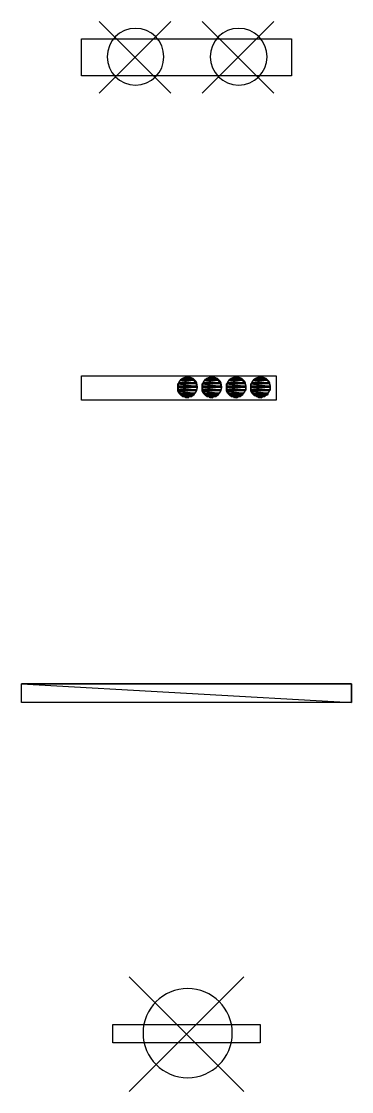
# Model space of a CAD drawing. Extents: x -3 to 1587, y 0 to 1122.
# Drawn here: x 348.3 to 393.9, y 231.2 to 379 of the extents above; entities that cross this region are included whole.
import ezdxf

# ---------------------------------------------------------------- set-up
doc = ezdxf.new("R2010")
doc.units = 0
doc.layers.add('Page_1', color=7, linetype='CONTINUOUS')

msp = doc.modelspace()

# ---------------------------------------------------------------- linework, layer by layer
at = {"layer": 'Page_1', "color": 7}
for points in [[(368.96, 369.1167), (359.04, 379.0367)], [(368.96, 379.0367), (359.04, 369.1167)], [(373.28, 369.1167), (383.2, 379.0367)], [(373.28, 379.0367), (383.2, 369.1167)], [(363.2, 231.1967), (379.04, 247.0367)], [(363.2, 247.0367), (379.04, 231.1967)]]:
    msp.add_lwpolyline(points, dxfattribs=at)
for points in [[(356.64, 376.6367), (385.6, 376.6367), (385.6, 371.5167), (356.64, 371.5167)], [(356.64, 330.0767), (383.52, 330.0767), (383.52, 326.7167), (356.64, 326.7167)], [(348.32, 287.5167), (393.92, 287.5167), (393.92, 284.9567), (348.32, 284.9567)], [(360.96, 240.4767), (381.28, 240.4767), (381.28, 237.9167), (360.96, 237.9167)]]:
    msp.add_lwpolyline(points, close=True, dxfattribs=at)
at = {"layer": 'Page_1', "color": 2}
for points in [[(370.88, 329.7567), (371.84, 329.5967), (370.56, 329.5967)], [(371.04, 329.7567), (371.52, 329.7567), (370.88, 329.7567)], [(371.52, 329.7567), (370.88, 329.7567), (371.84, 329.5967)], [(371.36, 329.7567), (371.04, 329.7567), (371.52, 329.7567)], [(374.24, 329.7567), (375.2, 329.5967), (373.92, 329.5967)], [(374.4, 329.7567), (374.88, 329.7567), (374.24, 329.7567)], [(374.88, 329.7567), (374.24, 329.7567), (375.2, 329.5967)], [(374.72, 329.7567), (374.4, 329.7567), (374.88, 329.7567)], [(377.6, 329.7567), (378.56, 329.5967), (377.28, 329.5967)], [(377.76, 329.7567), (378.4, 329.7567), (377.6, 329.7567)], [(378.4, 329.7567), (377.6, 329.7567), (378.56, 329.5967)], [(378.08, 329.7567), (377.76, 329.7567), (378.4, 329.7567)], [(380.96, 329.7567), (381.92, 329.5967), (380.8, 329.5967)], [(381.12, 329.7567), (381.76, 329.7567), (380.96, 329.7567)], [(381.76, 329.7567), (380.96, 329.7567), (381.92, 329.5967)], [(381.44, 329.7567), (381.12, 329.7567), (381.76, 329.7567)], [(370.08, 329.1167), (372.48, 328.9567), (369.92, 328.9567)], [(372.48, 328.9567), (369.92, 328.9567), (372.48, 328.6367)], [(369.92, 328.9567), (372.48, 328.6367), (369.92, 328.6367)], [(372.48, 328.6367), (369.92, 328.6367), (372.64, 328.4767)], [(369.92, 328.6367), (372.64, 328.4767), (369.92, 328.4767)], [(372.64, 328.4767), (369.92, 328.4767), (372.48, 328.1567)], [(369.92, 328.4767), (372.48, 328.1567), (369.92, 328.1567)], [(370.24, 329.4367), (372.32, 329.1167), (370.08, 329.1167)], [(372.32, 329.1167), (370.08, 329.1167), (372.48, 328.9567)], [(370.4, 329.5967), (372.16, 329.4367), (370.24, 329.4367)], [(372.16, 329.4367), (370.24, 329.4367), (372.32, 329.1167)], [(370.56, 329.5967), (372, 329.5967), (370.4, 329.5967)], [(372, 329.5967), (370.4, 329.5967), (372.16, 329.4367)], [(371.84, 329.5967), (370.56, 329.5967), (372, 329.5967)], [(373.44, 329.1167), (375.84, 328.9567), (373.28, 328.9567)], [(375.84, 328.9567), (373.28, 328.9567), (375.84, 328.6367)], [(373.28, 328.9567), (375.84, 328.6367), (373.28, 328.6367)], [(375.84, 328.6367), (373.28, 328.6367), (376, 328.4767)], [(373.28, 328.6367), (376, 328.4767), (373.28, 328.4767)], [(376, 328.4767), (373.28, 328.4767), (375.84, 328.1567)], [(373.28, 328.4767), (375.84, 328.1567), (373.28, 328.1567)], [(373.6, 329.4367), (375.68, 329.1167), (373.44, 329.1167)], [(375.68, 329.1167), (373.44, 329.1167), (375.84, 328.9567)], [(373.76, 329.5967), (375.52, 329.4367), (373.6, 329.4367)], [(375.52, 329.4367), (373.6, 329.4367), (375.68, 329.1167)], [(373.92, 329.5967), (375.36, 329.5967), (373.76, 329.5967)], [(375.36, 329.5967), (373.76, 329.5967), (375.52, 329.4367)], [(375.2, 329.5967), (373.92, 329.5967), (375.36, 329.5967)], [(376.8, 329.1167), (379.2, 328.9567), (376.64, 328.9567)], [(379.2, 328.9567), (376.64, 328.9567), (379.36, 328.6367)], [(376.64, 328.9567), (379.36, 328.6367), (376.64, 328.6367)], [(379.36, 328.6367), (376.64, 328.6367), (379.36, 328.4767)], [(376.64, 328.6367), (379.36, 328.4767), (376.64, 328.4767)], [(379.36, 328.4767), (376.64, 328.4767), (379.36, 328.1567)], [(376.64, 328.4767), (379.36, 328.1567), (376.64, 328.1567)], [(376.96, 329.4367), (379.04, 329.1167), (376.8, 329.1167)], [(379.04, 329.1167), (376.8, 329.1167), (379.2, 328.9567)], [(377.12, 329.5967), (378.88, 329.4367), (376.96, 329.4367)], [(378.88, 329.4367), (376.96, 329.4367), (379.04, 329.1167)], [(377.28, 329.5967), (378.72, 329.5967), (377.12, 329.5967)], [(378.72, 329.5967), (377.12, 329.5967), (378.88, 329.4367)], [(378.56, 329.5967), (377.28, 329.5967), (378.72, 329.5967)], [(380.16, 329.1167), (382.56, 328.9567), (380, 328.9567)], [(382.56, 328.9567), (380, 328.9567), (382.72, 328.6367)], [(380, 328.9567), (382.72, 328.6367), (380, 328.6367)], [(382.72, 328.6367), (380, 328.6367), (382.72, 328.4767)], [(380, 328.6367), (382.72, 328.4767), (380, 328.4767)], [(382.72, 328.4767), (380, 328.4767), (382.72, 328.1567)], [(380, 328.4767), (382.72, 328.1567), (380, 328.1567)], [(380.32, 329.4367), (382.4, 329.1167), (380.16, 329.1167)], [(382.4, 329.1167), (380.16, 329.1167), (382.56, 328.9567)], [(380.48, 329.5967), (382.4, 329.4367), (380.32, 329.4367)], [(382.4, 329.4367), (380.32, 329.4367), (382.4, 329.1167)], [(380.8, 329.5967), (382.08, 329.5967), (380.48, 329.5967)], [(382.08, 329.5967), (380.48, 329.5967), (382.4, 329.4367)], [(381.92, 329.5967), (380.8, 329.5967), (382.08, 329.5967)], [(372.48, 328.1567), (369.92, 328.1567), (372.48, 327.9967)], [(369.92, 328.1567), (372.48, 327.9967), (369.92, 327.9967)], [(372.48, 327.9967), (369.92, 327.9967), (372.32, 327.6767)], [(369.92, 327.9967), (372.32, 327.6767), (370.08, 327.6767)], [(372.32, 327.6767), (370.08, 327.6767), (372.16, 327.5167)], [(370.08, 327.6767), (372.16, 327.5167), (370.24, 327.5167)], [(372.16, 327.5167), (370.24, 327.5167), (372, 327.3567)], [(370.24, 327.5167), (372, 327.3567), (370.4, 327.3567)], [(372, 327.3567), (370.4, 327.3567), (371.84, 327.1967)], [(370.4, 327.3567), (371.84, 327.1967), (370.56, 327.1967)], [(371.84, 327.1967), (370.56, 327.1967), (371.52, 327.1967)], [(370.56, 327.1967), (371.52, 327.1967), (370.88, 327.1967)], [(371.52, 327.1967), (370.88, 327.1967), (371.36, 327.0367)], [(370.88, 327.1967), (371.36, 327.0367), (371.04, 327.0367)], [(375.84, 328.1567), (373.28, 328.1567), (375.84, 327.9967)], [(373.28, 328.1567), (375.84, 327.9967), (373.28, 327.9967)], [(375.84, 327.9967), (373.28, 327.9967), (375.68, 327.6767)], [(373.28, 327.9967), (375.68, 327.6767), (373.44, 327.6767)], [(375.68, 327.6767), (373.44, 327.6767), (375.52, 327.5167)], [(373.44, 327.6767), (375.52, 327.5167), (373.6, 327.5167)], [(375.52, 327.5167), (373.6, 327.5167), (375.36, 327.3567)], [(373.6, 327.5167), (375.36, 327.3567), (373.76, 327.3567)], [(375.36, 327.3567), (373.76, 327.3567), (375.2, 327.1967)], [(373.76, 327.3567), (375.2, 327.1967), (373.92, 327.1967)], [(375.2, 327.1967), (373.92, 327.1967), (374.88, 327.1967)], [(373.92, 327.1967), (374.88, 327.1967), (374.24, 327.1967)], [(374.88, 327.1967), (374.24, 327.1967), (374.72, 327.0367)], [(374.24, 327.1967), (374.72, 327.0367), (374.4, 327.0367)], [(379.36, 328.1567), (376.64, 328.1567), (379.2, 327.9967)], [(376.64, 328.1567), (379.2, 327.9967), (376.64, 327.9967)], [(379.2, 327.9967), (376.64, 327.9967), (379.04, 327.6767)], [(376.64, 327.9967), (379.04, 327.6767), (376.8, 327.6767)], [(379.04, 327.6767), (376.8, 327.6767), (378.88, 327.5167)], [(376.8, 327.6767), (378.88, 327.5167), (376.96, 327.5167)], [(378.88, 327.5167), (376.96, 327.5167), (378.72, 327.3567)], [(376.96, 327.5167), (378.72, 327.3567), (377.12, 327.3567)], [(378.72, 327.3567), (377.12, 327.3567), (378.56, 327.1967)], [(377.12, 327.3567), (378.56, 327.1967), (377.28, 327.1967)], [(378.56, 327.1967), (377.28, 327.1967), (378.4, 327.1967)], [(377.28, 327.1967), (378.4, 327.1967), (377.6, 327.1967)], [(378.4, 327.1967), (377.6, 327.1967), (378.08, 327.0367)], [(377.6, 327.1967), (378.08, 327.0367), (377.76, 327.0367)], [(382.72, 328.1567), (380, 328.1567), (382.56, 327.9967)], [(380, 328.1567), (382.56, 327.9967), (380, 327.9967)], [(382.56, 327.9967), (380, 327.9967), (382.4, 327.6767)], [(380, 327.9967), (382.4, 327.6767), (380.16, 327.6767)], [(382.4, 327.6767), (380.16, 327.6767), (382.4, 327.5167)], [(380.16, 327.6767), (382.4, 327.5167), (380.32, 327.5167)], [(382.4, 327.5167), (380.32, 327.5167), (382.08, 327.3567)], [(380.32, 327.5167), (382.08, 327.3567), (380.48, 327.3567)], [(382.08, 327.3567), (380.48, 327.3567), (381.92, 327.1967)], [(380.48, 327.3567), (381.92, 327.1967), (380.8, 327.1967)], [(381.92, 327.1967), (380.8, 327.1967), (381.76, 327.1967)], [(380.8, 327.1967), (381.76, 327.1967), (380.96, 327.1967)], [(381.76, 327.1967), (380.96, 327.1967), (381.44, 327.0367)], [(380.96, 327.1967), (381.44, 327.0367), (381.12, 327.0367)], [(393.92, 287.5167), (348.32, 287.5167), (393.92, 284.9567)], [(348.32, 287.5167), (393.92, 284.9567), (348.32, 284.9567)]]:
    msp.add_lwpolyline(points, close=True, dxfattribs=at)
at = {"layer": 'Page_1', "color": 7}
for points in [[(364.08, 378.0767), (361.91504, 378.0767), (360.16, 376.32166), (360.16, 374.1567)], [(368, 374.1567), (368, 376.32166), (366.24496, 378.0767), (364.08, 378.0767)], [(378.32, 378.0767), (376.15504, 378.0767), (374.4, 376.32166), (374.4, 374.1567)], [(382.24, 374.1567), (382.24, 376.32166), (380.48496, 378.0767), (378.32, 378.0767)], [(360.16, 374.1567), (360.16, 371.99174), (361.91504, 370.2367), (364.08, 370.2367)], [(364.08, 370.2367), (366.24496, 370.2367), (368, 371.99174), (368, 374.1567)], [(374.4, 374.1567), (374.4, 371.99174), (376.15504, 370.2367), (378.32, 370.2367)], [(378.32, 370.2367), (380.48496, 370.2367), (382.24, 371.99174), (382.24, 374.1567)], [(371.28, 329.9167), (370.528912, 329.9167), (369.92, 329.307788), (369.92, 328.5567)], [(372.64, 328.5567), (372.64, 329.307788), (372.031088, 329.9167), (371.28, 329.9167)], [(374.64, 329.9167), (373.888912, 329.9167), (373.28, 329.307788), (373.28, 328.5567)], [(376, 328.5567), (376, 329.307788), (375.391088, 329.9167), (374.64, 329.9167)], [(378, 329.9167), (377.248912, 329.9167), (376.64, 329.307788), (376.64, 328.5567)], [(379.36, 328.5567), (379.36, 329.307788), (378.751088, 329.9167), (378, 329.9167)], [(381.36, 329.9167), (380.608912, 329.9167), (380, 329.307788), (380, 328.5567)], [(382.72, 328.5567), (382.72, 329.307788), (382.111088, 329.9167), (381.36, 329.9167)], [(369.92, 328.5567), (369.92, 327.805612), (370.528912, 327.1967), (371.28, 327.1967)], [(371.28, 327.1967), (372.031088, 327.1967), (372.64, 327.805612), (372.64, 328.5567)], [(373.28, 328.5567), (373.28, 327.805612), (373.888912, 327.1967), (374.64, 327.1967)], [(374.64, 327.1967), (375.391088, 327.1967), (376, 327.805612), (376, 328.5567)], [(376.64, 328.5567), (376.64, 327.805612), (377.248912, 327.1967), (378, 327.1967)], [(378, 327.1967), (378.751088, 327.1967), (379.36, 327.805612), (379.36, 328.5567)], [(380, 328.5567), (380, 327.805612), (380.608912, 327.1967), (381.36, 327.1967)], [(381.36, 327.1967), (382.111088, 327.1967), (382.72, 327.805612), (382.72, 328.5567)], [(371.28, 245.4367), (367.877936, 245.4367), (365.12, 242.678764), (365.12, 239.2767)], [(377.44, 239.2767), (377.44, 242.678764), (374.682064, 245.4367), (371.28, 245.4367)], [(365.12, 239.2767), (365.12, 235.874636), (367.877936, 233.1167), (371.28, 233.1167)], [(371.28, 233.1167), (374.682064, 233.1167), (377.44, 235.874636), (377.44, 239.2767)]]:
    msp.add_open_spline(points, degree=3, dxfattribs=at)

doc.saveas('drawing.dxf')
